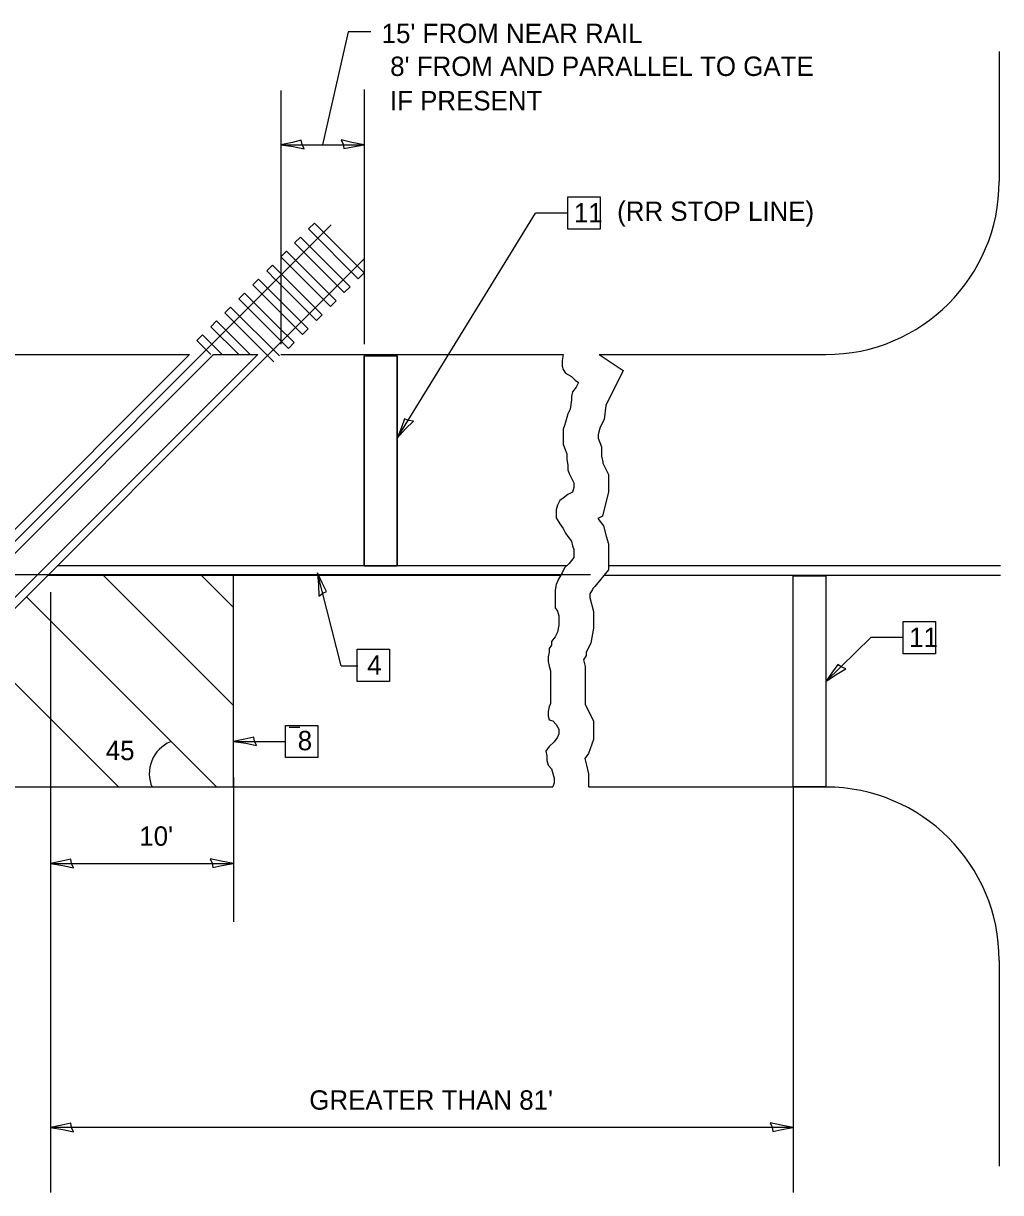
# Model space of a CAD drawing. Extents: x 100275 to 102995, y 95053 to 95493.
# Drawn here: x 102696.1 to 102798.8, y 95282.3 to 95405.3 of the extents above; entities that cross this region are included whole.
import ezdxf

# ---------------------------------------------------------------- set-up
doc = ezdxf.new("R2010")
doc.units = 0
for name, color, linetype in [('Design_PR_EOP', 7, 'Continuous'), ('Design_PR_PMK Solid Line', 7, 'Continuous'), ('Design_PR_Roadway Notes', 7, 'Continuous'), ('Level 38', 7, 'Continuous'), ('Level 9', 7, 'Continuous')]:
    doc.layers.add(name, color=color, linetype=linetype)

msp = doc.modelspace()

# ---------------------------------------------------------------- linework, layer by layer
at = {"layer": 'Design_PR_EOP'}
for p, q in [((102798.71, 95402.31), (102798.71, 95388.67)), ((102798.71, 95402.31), (102798.71, 95388.67)), ((102638.53, 95370.43), (102713.54, 95370.43)), ((102638.53, 95370.43), (102713.54, 95370.43)), ((102723.15, 95370.43), (102752.85, 95370.43)), ((102723.15, 95370.43), (102752.85, 95370.43)), ((102756.62, 95370.43), (102780.46, 95370.43)), ((102756.62, 95370.43), (102780.46, 95370.43)), ((102677.68, 95324.95), (102751.76, 95324.95)), ((102677.68, 95324.95), (102751.76, 95324.95)), ((102755.51, 95324.95), (102780.46, 95324.95)), ((102755.51, 95324.95), (102780.46, 95324.95)), ((102798.71, 95306.7), (102798.71, 95285.08)), ((102798.71, 95306.7), (102798.71, 95285.08))]:
    msp.add_line(p, q, dxfattribs=at)
for centre, start, end in [((102780.46, 95388.67), 270, 0), ((102780.46, 95388.67), 270, 0), ((102780.46, 95306.7), 0, 90), ((102780.46, 95306.7), 0, 90)]:
    msp.add_arc(centre, 18.24, start, end, dxfattribs=at)
at = {"layer": 'Design_PR_PMK Solid Line'}
for p, q in [((102753.19, 95348.2), (102699.61, 95348.2)), ((102753.19, 95348.2), (102699.61, 95348.2)), ((102798.85, 95348.2), (102757.6, 95348.2)), ((102798.85, 95348.2), (102757.6, 95348.2)), ((102752.54, 95347.18), (102698.58, 95347.18)), ((102752.54, 95347.18), (102698.58, 95347.18)), ((102704.48, 95347.18), (102718.15, 95333.51)), ((102704.48, 95347.18), (102718.15, 95333.51)), ((102714.8, 95347.18), (102718.15, 95343.83)), ((102714.8, 95347.18), (102718.15, 95343.83)), ((102718.15, 95324.95), (102718.15, 95347.18)), ((102718.15, 95324.95), (102718.15, 95347.18)), ((102798.85, 95347.18), (102757.1, 95347.18)), ((102798.85, 95347.18), (102757.1, 95347.18)), ((102696.37, 95344.96), (102716.38, 95324.95)), ((102696.37, 95344.96), (102716.38, 95324.95)), ((102691.21, 95339.8), (102706.06, 95324.95)), ((102691.21, 95339.8), (102706.06, 95324.95))]:
    msp.add_line(p, q, dxfattribs=at)
for points in [[(102731.91, 95370.28), (102735.37, 95370.28), (102735.37, 95348.2), (102731.91, 95348.2)], [(102731.91, 95348.2), (102735.37, 95348.2), (102735.37, 95370.28), (102731.91, 95370.28)], [(102731.91, 95370.28), (102735.37, 95370.28), (102735.37, 95348.2), (102731.91, 95348.2)], [(102731.91, 95348.2), (102735.37, 95348.2), (102735.37, 95370.28), (102731.91, 95370.28)], [(102777.04, 95347.15), (102780.46, 95347.15), (102780.46, 95324.95), (102777.04, 95324.95)], [(102777.04, 95347.15), (102780.46, 95347.15), (102780.46, 95324.95), (102777.04, 95324.95)]]:
    msp.add_lwpolyline(points, close=True, dxfattribs=at)
for points in [[(102752.85, 95370.43), (102752.72, 95369.82), (102752.72, 95369.21), (102752.85, 95368.84), (102753.09, 95368.47), (102753.71, 95368.11), (102754.08, 95367.74), (102754.44, 95367.49), (102754.2, 95367), (102753.83, 95366.51), (102753.71, 95366.02), (102753.71, 95365.65), (102753.58, 95364.67), (102753.34, 95364.18), (102753.22, 95363.81), (102753.09, 95363.32), (102752.97, 95362.95), (102752.85, 95362.58), (102752.85, 95362.21), (102752.85, 95361.85), (102752.85, 95361.48), (102752.85, 95360.99), (102752.97, 95360.62), (102753.22, 95360), (102753.22, 95359.39), (102753.34, 95358.78), (102753.34, 95358.29), (102753.46, 95357.92), (102753.71, 95357.43), (102753.95, 95356.94), (102753.95, 95356.44), (102753.83, 95355.95), (102753.34, 95355.71), (102752.85, 95355.34), (102752.48, 95355.09), (102752.23, 95354.6), (102752.11, 95354.11), (102752.11, 95353.74), (102752.11, 95353.25), (102752.48, 95352.64), (102752.85, 95352.15), (102753.09, 95351.66), (102753.34, 95351.29), (102753.71, 95350.8), (102753.83, 95350.31), (102753.95, 95349.94), (102753.95, 95349.57), (102753.95, 95349.08), (102753.46, 95348.47), (102752.97, 95347.98), (102752.72, 95347.48), (102752.36, 95346.87), (102752.11, 95346.26), (102751.99, 95345.64), (102751.99, 95345.27), (102751.99, 95344.78), (102751.99, 95344.42), (102751.99, 95343.8), (102752.23, 95343.43), (102752.36, 95342.94), (102752.36, 95342.45), (102752.36, 95341.96), (102752.23, 95341.22), (102751.99, 95340.73), (102751.62, 95340.24), (102751.62, 95339.87), (102751.37, 95339.51), (102751.37, 95339.14), (102751.25, 95338.65), (102751.25, 95338.15), (102751.37, 95337.66), (102751.5, 95337.17), (102751.5, 95336.8), (102751.5, 95336.31), (102751.5, 95335.7), (102751.5, 95335.09), (102751.5, 95334.72), (102751.5, 95334.23), (102751.5, 95333.74), (102751.37, 95333.37), (102751.25, 95332.88), (102751.25, 95332.39), (102751.37, 95332.02), (102751.74, 95331.89), (102752.11, 95331.53), (102752.36, 95331.04), (102752.36, 95330.54), (102752.23, 95330.18), (102751.87, 95329.69), (102751.37, 95329.19), (102751.01, 95328.7), (102751.13, 95328.21), (102751.13, 95327.72), (102751.25, 95327.23), (102751.62, 95326.86), (102751.74, 95326.37), (102751.87, 95325.88), (102751.87, 95325.39), (102751.76, 95324.95)], [(102752.85, 95370.43), (102752.72, 95369.82), (102752.72, 95369.21), (102752.85, 95368.84), (102753.09, 95368.47), (102753.71, 95368.11), (102754.08, 95367.74), (102754.44, 95367.49), (102754.2, 95367), (102753.83, 95366.51), (102753.71, 95366.02), (102753.71, 95365.65), (102753.58, 95364.67), (102753.34, 95364.18), (102753.22, 95363.81), (102753.09, 95363.32), (102752.97, 95362.95), (102752.85, 95362.58), (102752.85, 95362.21), (102752.85, 95361.85), (102752.85, 95361.48), (102752.85, 95360.99), (102752.97, 95360.62), (102753.22, 95360), (102753.22, 95359.39), (102753.34, 95358.78), (102753.34, 95358.29), (102753.46, 95357.92), (102753.71, 95357.43), (102753.95, 95356.94), (102753.95, 95356.44), (102753.83, 95355.95), (102753.34, 95355.71), (102752.85, 95355.34), (102752.48, 95355.09), (102752.23, 95354.6), (102752.11, 95354.11), (102752.11, 95353.74), (102752.11, 95353.25), (102752.48, 95352.64), (102752.85, 95352.15), (102753.09, 95351.66), (102753.34, 95351.29), (102753.71, 95350.8), (102753.83, 95350.31), (102753.95, 95349.94), (102753.95, 95349.57), (102753.95, 95349.08), (102753.46, 95348.47), (102752.97, 95347.98), (102752.72, 95347.48), (102752.36, 95346.87), (102752.11, 95346.26), (102751.99, 95345.64), (102751.99, 95345.27), (102751.99, 95344.78), (102751.99, 95344.42), (102751.99, 95343.8), (102752.23, 95343.43), (102752.36, 95342.94), (102752.36, 95342.45), (102752.36, 95341.96), (102752.23, 95341.22), (102751.99, 95340.73), (102751.62, 95340.24), (102751.62, 95339.87), (102751.37, 95339.51), (102751.37, 95339.14), (102751.25, 95338.65), (102751.25, 95338.15), (102751.37, 95337.66), (102751.5, 95337.17), (102751.5, 95336.8), (102751.5, 95336.31), (102751.5, 95335.7), (102751.5, 95335.09), (102751.5, 95334.72), (102751.5, 95334.23), (102751.5, 95333.74), (102751.37, 95333.37), (102751.25, 95332.88), (102751.25, 95332.39), (102751.37, 95332.02), (102751.74, 95331.89), (102752.11, 95331.53), (102752.36, 95331.04), (102752.36, 95330.54), (102752.23, 95330.18), (102751.87, 95329.69), (102751.37, 95329.19), (102751.01, 95328.7), (102751.13, 95328.21), (102751.13, 95327.72), (102751.25, 95327.23), (102751.62, 95326.86), (102751.74, 95326.37), (102751.87, 95325.88), (102751.87, 95325.39), (102751.76, 95324.95)], [(102756.62, 95370.43), (102759.15, 95368.74), (102757.31, 95365.08), (102757.31, 95365.07), (102757.13, 95363.6), (102756.72, 95362.78), (102756.6, 95362.3), (102756.5, 95361.99), (102756.5, 95361.85), (102756.5, 95361.63), (102756.86, 95360.71), (102756.86, 95359.75), (102756.99, 95359.14), (102756.99, 95359.02), (102757.6, 95357.8), (102757.6, 95356), (102756.96, 95353.44), (102756.47, 95353.19), (102757.07, 95352.4), (102757.34, 95351.33), (102757.6, 95350.53), (102757.6, 95349.57), (102757.6, 95347.8), (102756.18, 95346.03), (102755.97, 95345.81), (102755.93, 95345.73), (102755.64, 95345.25), (102755.64, 95344.86), (102756.01, 95343.39), (102756.01, 95342.45), (102756.01, 95341.66), (102755.74, 95340.08), (102755.27, 95339.13), (102755.27, 95338.77), (102754.97, 95338.32), (102755.15, 95337.62), (102755.15, 95336.8), (102755.15, 95336.31), (102755.15, 95335.7), (102755.15, 95335.09), (102755.15, 95334.72), (102755.15, 95334.23), (102755.15, 95333.62), (102756.01, 95331.9), (102756.01, 95329.95), (102755.51, 95328.46), (102755.11, 95327.93), (102755.28, 95327.26), (102755.51, 95326.33), (102755.51, 95324.95)], [(102756.62, 95370.43), (102759.15, 95368.74), (102757.31, 95365.08), (102757.31, 95365.07), (102757.13, 95363.6), (102756.72, 95362.78), (102756.6, 95362.3), (102756.5, 95361.99), (102756.5, 95361.85), (102756.5, 95361.63), (102756.86, 95360.71), (102756.86, 95359.75), (102756.99, 95359.14), (102756.99, 95359.02), (102757.6, 95357.8), (102757.6, 95356), (102756.96, 95353.44), (102756.47, 95353.19), (102757.07, 95352.4), (102757.34, 95351.33), (102757.6, 95350.53), (102757.6, 95349.57), (102757.6, 95347.8), (102756.18, 95346.03), (102755.97, 95345.81), (102755.93, 95345.73), (102755.64, 95345.25), (102755.64, 95344.86), (102756.01, 95343.39), (102756.01, 95342.45), (102756.01, 95341.66), (102755.74, 95340.08), (102755.27, 95339.13), (102755.27, 95338.77), (102754.97, 95338.32), (102755.15, 95337.62), (102755.15, 95336.8), (102755.15, 95336.31), (102755.15, 95335.7), (102755.15, 95335.09), (102755.15, 95334.72), (102755.15, 95334.23), (102755.15, 95333.62), (102756.01, 95331.9), (102756.01, 95329.95), (102755.51, 95328.46), (102755.11, 95327.93), (102755.28, 95327.26), (102755.51, 95326.33), (102755.51, 95324.95)]]:
    msp.add_lwpolyline(points, dxfattribs=at)
at = {"layer": 'Design_PR_Roadway Notes'}
for p, q in [((102730.21, 95404.38), (102727.53, 95392.5)), ((102730.21, 95404.38), (102727.53, 95392.5)), ((102732.61, 95404.38), (102730.21, 95404.38)), ((102732.61, 95404.38), (102730.21, 95404.38)), ((102723.15, 95398.19), (102723.15, 95371.53)), ((102723.15, 95398.19), (102723.15, 95371.53)), ((102731.91, 95398.31), (102731.91, 95371.53)), ((102731.91, 95398.31), (102731.91, 95371.53)), ((102723.15, 95392.5), (102731.91, 95392.5)), ((102723.15, 95392.5), (102731.91, 95392.5)), ((102735.37, 95361.62), (102749.91, 95385.3)), ((102735.37, 95361.62), (102749.91, 95385.3)), ((102753.32, 95385.3), (102749.91, 95385.3)), ((102753.32, 95385.3), (102749.91, 95385.3)), ((102729.47, 95337.69), (102726.99, 95347.48)), ((102729.47, 95337.69), (102726.99, 95347.48)), ((102698.9, 95345.43), (102698.9, 95282.29)), ((102698.9, 95345.43), (102698.9, 95282.29)), ((102780.46, 95336.05), (102785.18, 95340.66)), ((102780.46, 95336.05), (102785.18, 95340.66)), ((102788.59, 95340.66), (102785.18, 95340.66)), ((102788.59, 95340.66), (102785.18, 95340.66)), ((102729.47, 95337.69), (102731.23, 95337.69)), ((102729.47, 95337.69), (102731.23, 95337.69)), ((102718.15, 95329.74), (102723.63, 95329.74)), ((102718.15, 95329.74), (102723.63, 95329.74)), ((102718.15, 95325.99), (102718.15, 95310.76)), ((102718.15, 95325.99), (102718.15, 95310.76)), ((102777.04, 95324.95), (102777.04, 95282.29)), ((102777.04, 95324.95), (102777.04, 95282.29)), ((102698.9, 95316.9), (102718.15, 95316.9)), ((102698.9, 95316.9), (102718.15, 95316.9)), ((102777.04, 95289.14), (102698.9, 95289.14)), ((102777.04, 95289.14), (102698.9, 95289.14))]:
    msp.add_line(p, q, dxfattribs=at)
for points in [[(102725.58, 95392.06), (102725.37, 95392.52), (102725.28, 95392.96), (102724.35, 95392.74), (102723.15, 95392.5), (102724.45, 95392.3)], [(102725.58, 95392.06), (102725.37, 95392.52), (102725.28, 95392.96), (102724.35, 95392.74), (102723.15, 95392.5), (102724.45, 95392.3)], [(102729.49, 95393.01), (102729.68, 95392.55), (102729.76, 95392.1), (102730.7, 95392.29), (102731.91, 95392.5), (102730.62, 95392.74)], [(102729.49, 95393.01), (102729.68, 95392.55), (102729.76, 95392.1), (102730.7, 95392.29), (102731.91, 95392.5), (102730.62, 95392.74)], [(102753.32, 95383.61), (102753.32, 95387), (102756.71, 95387), (102756.71, 95383.61)], [(102753.32, 95383.61), (102753.32, 95387), (102756.71, 95387), (102756.71, 95383.61)], [(102737.08, 95363.42), (102736.58, 95363.49), (102736.16, 95363.66), (102735.83, 95362.76), (102735.37, 95361.62), (102736.25, 95362.6)], [(102737.08, 95363.42), (102736.58, 95363.49), (102736.16, 95363.66), (102735.83, 95362.76), (102735.37, 95361.62), (102736.25, 95362.6)], [(102727.14, 95345.01), (102727.54, 95345.32), (102727.95, 95345.51), (102727.51, 95346.36), (102726.99, 95347.48), (102727.1, 95346.17)], [(102727.14, 95345.01), (102727.54, 95345.32), (102727.95, 95345.51), (102727.51, 95346.36), (102726.99, 95347.48), (102727.1, 95346.17)], [(102788.59, 95338.96), (102788.59, 95342.36), (102791.98, 95342.36), (102791.98, 95338.96)], [(102788.59, 95338.96), (102788.59, 95342.36), (102791.98, 95342.36), (102791.98, 95338.96)], [(102731.18, 95336.04), (102731.18, 95339.43), (102734.58, 95339.43), (102734.58, 95336.04)], [(102731.18, 95336.04), (102731.18, 95339.43), (102734.58, 95339.43), (102734.58, 95336.04)], [(102782.55, 95337.38), (102782.08, 95337.58), (102781.72, 95337.84), (102781.18, 95337.05), (102780.46, 95336.05), (102781.55, 95336.78)], [(102782.55, 95337.38), (102782.08, 95337.58), (102781.72, 95337.84), (102781.18, 95337.05), (102780.46, 95336.05), (102781.55, 95336.78)], [(102723.63, 95328.04), (102723.63, 95331.43), (102727.02, 95331.43), (102727.02, 95328.04)], [(102723.63, 95328.04), (102723.63, 95331.43), (102727.02, 95331.43), (102727.02, 95328.04)], [(102720.58, 95329.3), (102720.37, 95329.76), (102720.28, 95330.2), (102719.35, 95329.98), (102718.15, 95329.74), (102719.45, 95329.54)], [(102720.58, 95329.3), (102720.37, 95329.76), (102720.28, 95330.2), (102719.35, 95329.98), (102718.15, 95329.74), (102719.45, 95329.54)], [(102701.34, 95316.45), (102701.13, 95316.91), (102701.04, 95317.35), (102700.11, 95317.14), (102698.9, 95316.9), (102700.2, 95316.7)], [(102701.34, 95316.45), (102701.13, 95316.91), (102701.04, 95317.35), (102700.11, 95317.14), (102698.9, 95316.9), (102700.2, 95316.7)], [(102715.72, 95317.4), (102715.92, 95316.93), (102716, 95316.49), (102716.94, 95316.69), (102718.15, 95316.9), (102716.85, 95317.13)], [(102715.72, 95317.4), (102715.92, 95316.93), (102716, 95316.49), (102716.94, 95316.69), (102718.15, 95316.9), (102716.85, 95317.13)], [(102701.34, 95288.69), (102701.13, 95289.15), (102701.04, 95289.59), (102700.11, 95289.38), (102698.9, 95289.14), (102700.2, 95288.94)], [(102701.34, 95288.69), (102701.13, 95289.15), (102701.04, 95289.59), (102700.11, 95289.38), (102698.9, 95289.14), (102700.2, 95288.94)], [(102774.61, 95289.64), (102774.81, 95289.17), (102774.89, 95288.73), (102775.83, 95288.93), (102777.04, 95289.14), (102775.75, 95289.37)], [(102774.61, 95289.64), (102774.81, 95289.17), (102774.89, 95288.73), (102775.83, 95288.93), (102777.04, 95289.14), (102775.75, 95289.37)]]:
    msp.add_lwpolyline(points, close=True, dxfattribs=at)
msp.add_arc((102712.95, 95326.35), 3.65, 113.1361, 203.1361, dxfattribs=at)
msp.add_arc((102712.95, 95326.35), 3.65, 113.1361, 203.1361, dxfattribs=at)
at = {"layer": 'Level 38'}
for p, q in [((102728.42, 95384.07), (102722.61, 95378.26)), ((102728.42, 95384.07), (102722.61, 95378.26)), ((102731.95, 95380.54), (102721.62, 95370.21)), ((102731.95, 95380.54), (102721.62, 95370.21)), ((102722.61, 95378.26), (102660.76, 95316.4)), ((102722.61, 95378.26), (102660.76, 95316.4)), ((102668.07, 95324.95), (102713.54, 95370.43)), ((102668.07, 95324.95), (102713.54, 95370.43)), ((102670.6, 95324.95), (102716.07, 95370.43)), ((102670.6, 95324.95), (102716.07, 95370.43)), ((102721.62, 95370.21), (102670.8, 95319.39)), ((102721.62, 95370.21), (102670.8, 95319.39)), ((102675.23, 95324.95), (102720.7, 95370.43)), ((102675.23, 95324.95), (102720.7, 95370.43)), ((102716.07, 95370.43), (102720.7, 95370.43)), ((102716.07, 95370.43), (102720.7, 95370.43))]:
    msp.add_line(p, q, dxfattribs=at)
for points in [[(102731.28, 95378.41), (102731.89, 95379.02), (102726.66, 95384.24), (102726.05, 95383.64)], [(102731.28, 95378.41), (102731.89, 95379.02), (102726.66, 95384.24), (102726.05, 95383.64)], [(102729.81, 95376.94), (102730.42, 95377.55), (102725.19, 95382.77), (102724.59, 95382.17)], [(102729.81, 95376.94), (102730.42, 95377.55), (102725.19, 95382.77), (102724.59, 95382.17)], [(102728.35, 95375.47), (102728.95, 95376.08), (102723.72, 95381.31), (102723.12, 95380.7)], [(102728.35, 95375.47), (102728.95, 95376.08), (102723.72, 95381.31), (102723.12, 95380.7)]]:
    msp.add_lwpolyline(points, close=True, dxfattribs=at)
for points in [[(102722.62, 95378.27), (102726.88, 95374.01), (102727.48, 95374.61), (102722.25, 95379.84), (102721.65, 95379.23), (102722.61, 95378.26)], [(102722.62, 95378.27), (102726.88, 95374.01), (102727.48, 95374.61), (102722.25, 95379.84), (102721.65, 95379.23), (102722.61, 95378.26)], [(102722.9, 95376.25), (102720.78, 95378.37), (102720.18, 95377.76), (102722.67, 95375.27)], [(102722.9, 95376.25), (102720.78, 95378.37), (102720.18, 95377.76), (102722.67, 95375.27)], [(102722.79, 95373.43), (102719.32, 95376.9), (102718.71, 95376.29), (102722.63, 95372.38)], [(102722.79, 95373.43), (102719.32, 95376.9), (102718.71, 95376.29), (102722.63, 95372.38)], [(102722.67, 95375.27), (102725.41, 95372.54), (102726.01, 95373.15), (102722.66, 95376.49)], [(102722.67, 95375.27), (102725.41, 95372.54), (102726.01, 95373.15), (102722.66, 95376.49)], [(102723, 95370.28), (102717.85, 95375.43), (102717.24, 95374.82), (102722.4, 95369.67)], [(102723, 95370.28), (102717.85, 95375.43), (102717.24, 95374.82), (102722.4, 95369.67)], [(102719.92, 95370.43), (102716.38, 95373.96), (102715.78, 95373.36), (102718.71, 95370.43)], [(102719.92, 95370.43), (102716.38, 95373.96), (102715.78, 95373.36), (102718.71, 95370.43)], [(102722.63, 95372.38), (102723.94, 95371.07), (102724.54, 95371.68), (102722.78, 95373.43)], [(102722.63, 95372.38), (102723.94, 95371.07), (102724.54, 95371.68), (102722.78, 95373.43)], [(102716.98, 95370.43), (102714.91, 95372.49), (102714.31, 95371.89), (102715.77, 95370.43)], [(102716.98, 95370.43), (102714.91, 95372.49), (102714.31, 95371.89), (102715.77, 95370.43)]]:
    msp.add_lwpolyline(points, dxfattribs=at)
at = {"layer": 'Level 9'}
for p, q in [((102642.56, 95347.31), (102755.72, 95347.31)), ((102642.56, 95347.31), (102755.72, 95347.31)), ((102724.01, 95331.23), (102725.13, 95331.23)), ((102724.01, 95331.23), (102725.13, 95331.23))]:
    msp.add_line(p, q, dxfattribs=at)

# ---------------------------------------------------------------- texts
at = {"layer": 'Design_PR_Roadway Notes'}
for s, height, p in [("15' FROM NEAR RAIL", 2.0359, (102733.74, 95403.19)), ("15' FROM NEAR RAIL", 2.0359, (102733.74, 95403.19)), ("8' FROM AND PARALLEL TO GATE", 2.0359, (102734.64, 95399.73)), ("8' FROM AND PARALLEL TO GATE", 2.0359, (102734.64, 95399.73)), ('IF PRESENT', 2.036, (102734.61, 95396.11)), ('IF PRESENT', 2.036, (102734.61, 95396.11)), ('11', 2.035, (102753.96, 95384.32)), ('11', 2.035, (102753.96, 95384.32)), ('(RR STOP LINE)', 2.0359, (102758.51, 95384.49)), ('(RR STOP LINE)', 2.0359, (102758.51, 95384.49)), ('11', 2.035, (102789.23, 95339.67)), ('11', 2.035, (102789.23, 95339.67)), ('4', 2.04, (102732.22, 95336.75)), ('4', 2.04, (102732.22, 95336.75)), ('8', 2.04, (102724.91, 95328.81)), ('8', 2.04, (102724.91, 95328.81)), ('45', 2.036, (102704.72, 95327.77)), ('45', 2.036, (102704.72, 95327.77)), ("10'", 2.036, (102708.25, 95318.77)), ("10'", 2.036, (102708.25, 95318.77)), ("GREATER THAN 81'", 2.0359, (102726.13, 95291.01)), ("GREATER THAN 81'", 2.0359, (102726.13, 95291.01))]:
    msp.add_text(s, height=height, dxfattribs=at).set_placement(p)

doc.saveas('drawing.dxf')
